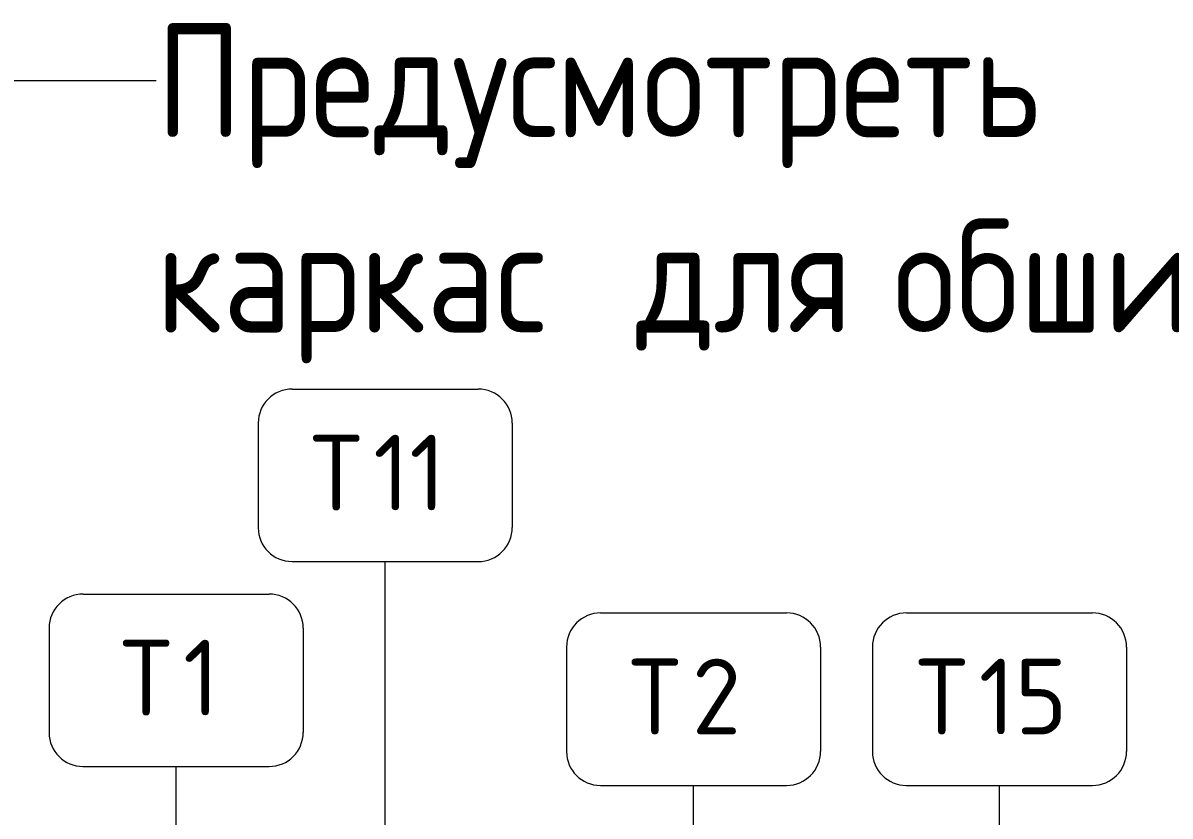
# Model space of a CAD drawing. Header units: millimetres. Extents: x 35092 to 251863, y -8553 to 29549.
# Drawn here: x 63745 to 66774, y 27453 to 29549 of the extents above; entities that cross this region are included whole.
import ezdxf

# ---------------------------------------------------------------- set-up
doc = ezdxf.new("R2010")
doc.units = ezdxf.units.MM
doc.layers.add('G-ANNO-TEXT', color=7, linetype='Continuous', lineweight=9)
doc.layers.add('I-FURN-IDEN', color=7, linetype='Continuous', lineweight=9)
doc.styles.add('GOST Common', font='GOST_Common.ttf', dxfattribs={"height": 200})
doc.styles.add('GOST Common_2', font='GOST_Common.ttf', dxfattribs={"width": 0.9, "height": 300})

# ---------------------------------------------------------------- blocks, each defined once
blk = doc.blocks.new('Марка_Мебель - В прямоуг_Balcon_Марка-25523697-План расстановки мебели и оборудования 2 этажа в осях 12-23')
at = {"layer": 'I-FURN-IDEN'}
for p, q in [((-2.455, 2.278), (2.455, 2.278)), ((-3.355, 1.378), (-3.355, -1.384)), ((3.355, 1.378), (3.355, -1.378)), ((-2.461, -2.278), (2.455, -2.278))]:
    blk.add_line(p, q, dxfattribs=at)
for centre, radius, start, end in [((-2.455, 1.378), 0.9, 90, 180), ((2.455, 1.378), 0.9, 0, 90), ((-2.461, -1.384), 0.893, 180, 270), ((2.455, -1.378), 0.9, 270, 0)]:
    blk.add_arc(centre, radius, start, end, dxfattribs=at)

msp = doc.modelspace()

# ---------------------------------------------------------------- linework, layer by layer
at = {"layer": 'G-ANNO-TEXT'}
msp.add_line((62253.8, 29396.7), (64096.3, 29396.7), dxfattribs=at)
at = {"layer": 'I-FURN-IDEN'}
for p, q in [((64701.3, 26841.1), (64701.3, 28125.9)), ((64149.2, 26818.1), (64149.2, 27584.3)), ((65515.7, 26742.5), (65515.7, 27534.3)), ((66323.5, 26433.7), (66323.5, 27534.3))]:
    msp.add_line(p, q, dxfattribs=at)

# ---------------------------------------------------------------- block references
at = {"layer": 'I-FURN-IDEN', "xscale": 99.99999999999993, "yscale": 99.99999999999993, "zscale": 99.99999999999993}
for p in [(64701.3, 28353.6), (64149.2, 27812.1), (65515.7, 27762.1), (66323.5, 27762.1)]:
    msp.add_blockref('Марка_Мебель - В прямоуг_Balcon_Марка-25523697-План расстановки мебели и оборудования 2 этажа в осях 12-23', p, dxfattribs=at)

# ---------------------------------------------------------------- texts
at = {"layer": 'G-ANNO-TEXT', "char_height": 300, "attachment_point": 1, "style": 'GOST Common_2'}
for s, insert, width in [('Предусмотреть', (64096.3, 29546.7), 3196.328), ('\\fGOST Common|b0|i0|c204|p34|;\\W.9; ', (66733.5, 29546.7), 115.443), ('\\fGOST Common|b0|i0|c204|p34|;\\W.9; ', (65269, 29030.8), 115.443), ('\\fGOST Common|b0|i0|c204|p34|;\\W.9; ', (65947.7, 29030.8), 115.443), ('обшивки', (66042.9, 29030.8), 1695.569), ('каркас', (64096.3, 29030.8), 1421.392), ('для', (65364.3, 29030.8), 707.088)]:
    msp.add_mtext(s, dxfattribs=dict(at, insert=insert, width=width))
at = {"layer": 'I-FURN-IDEN', "char_height": 200, "attachment_point": 1, "style": 'GOST Common'}
for s, insert, width in [('\\fGOST Common|b0|i0|c204|p34|;Т', (64504.3, 28460.7), 200.422), ('11', (64669.7, 28460.7), 240.506), ('\\fGOST Common|b0|i0|c204|p34|;Т', (64002.2, 27919.1), 200.422), ('\\fGOST Common|b0|i0|c204|p34|;1', (64167.6, 27919.1), 120.253), ('\\fGOST Common|b0|i0|c204|p34|;Т', (65345.7, 27869.1), 200.422), ('\\fGOST Common|b0|i0|c204|p34|;2', (65511.1, 27869.1), 176.371), ('\\fGOST Common|b0|i0|c204|p34|;Т', (66103.5, 27869.1), 200.422), ('15', (66268.8, 27869.1), 296.624)]:
    msp.add_mtext(s, dxfattribs=dict(at, insert=insert, width=width))

doc.saveas('drawing.dxf')
